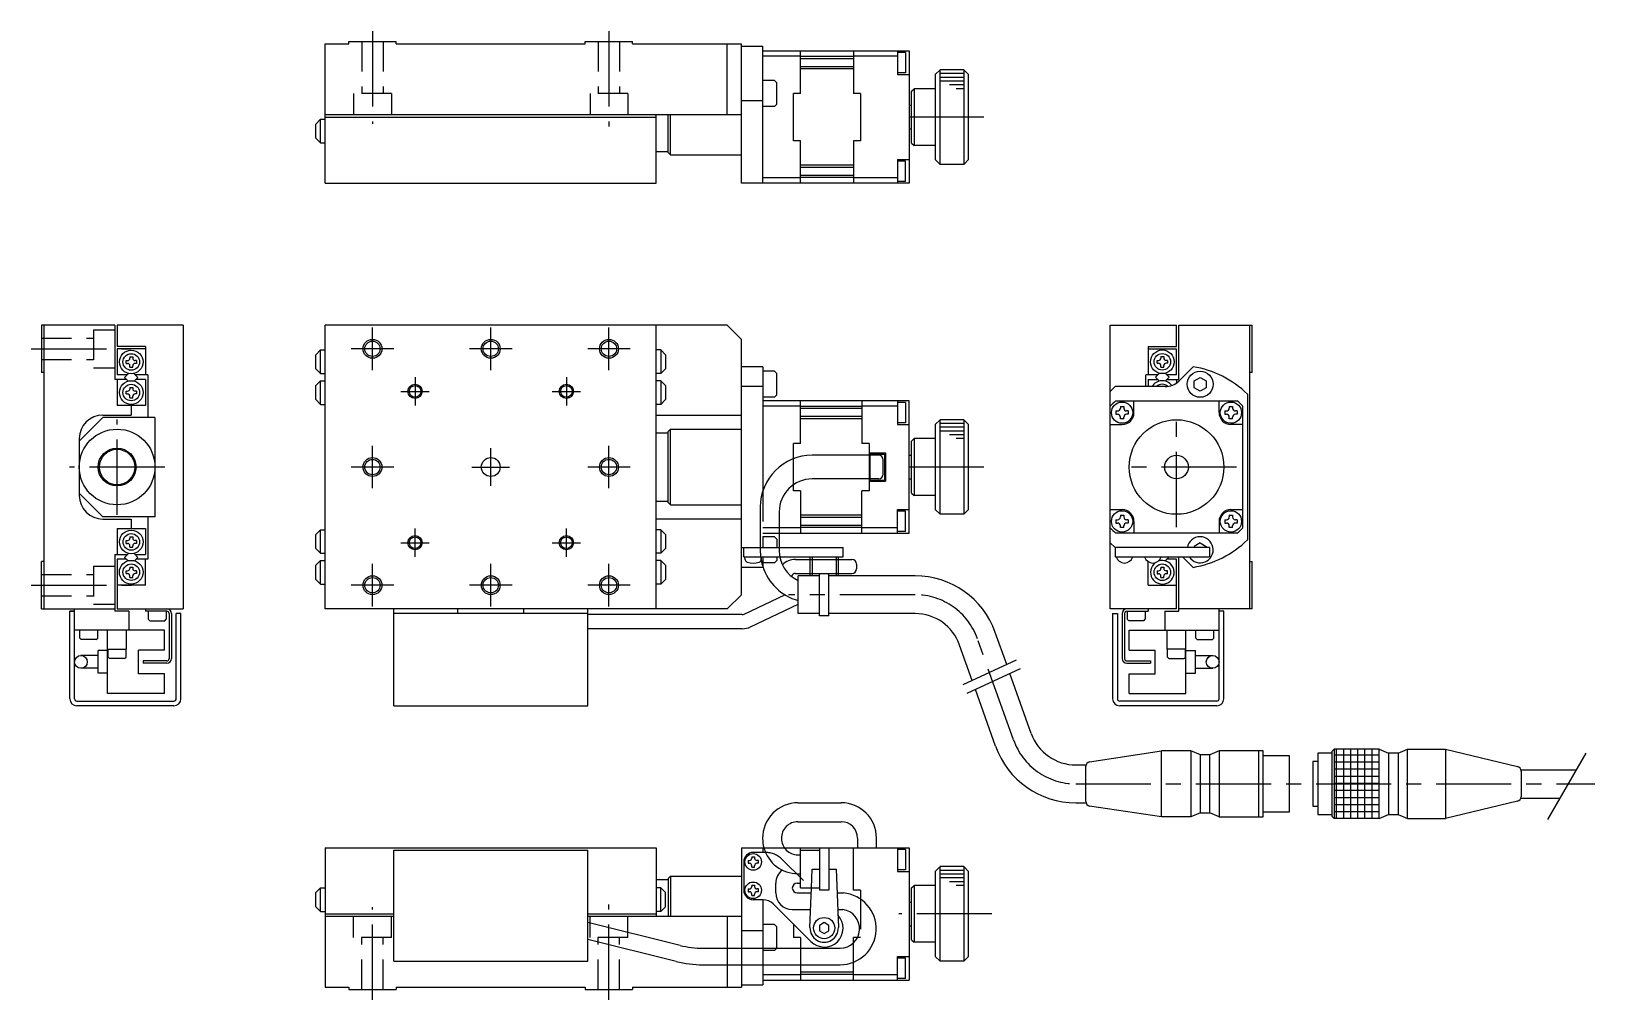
# Model space of a CAD drawing. Extents: x -2 to 328, y -8 to 323.
# Drawn here: x -2.1 to 328.4, y 118.4 to 323.1 of the extents above; entities that cross this region are included whole.
import ezdxf

# ---------------------------------------------------------------- set-up
doc = ezdxf.new("R2010")
doc.units = 0
doc.header["$LTSCALE"] = 0.5
doc.linetypes.add('CENTER', pattern=[50.8, 31.75, -6.35, 6.35, -6.35])
doc.linetypes.add('DASHED', pattern=[19.05, 12.7, -6.35])
for name, color, linetype in [('MSM_CENTER', 1, 'CENTER'), ('MSM_CONTINUOUS', 7, 'CONTINUOUS'), ('MSM_DASHED', 4, 'DASHED'), ('MSM_NARROW', 5, 'CONTINUOUS')]:
    doc.layers.add(name, color=color, linetype=linetype)

msp = doc.modelspace()

# ---------------------------------------------------------------- linework, layer by layer
at = {"layer": 'MSM_CENTER'}
for p, q in [((69.999998, 323.144595), (69.999998, 303.574572)), ((119.999998, 323.144594), (119.999998, 303.023189)), ((199.286984, 304.999999), (180.901674, 304.999999)), ((69.999997, 251.499999), (69.999997, 260.499998)), ((94.999997, 251.499999), (94.999997, 260.499998)), ((119.999996, 251.499999), (119.999996, 260.499998)), ((-2.144599, 255.999998), (18.927953, 255.999998)), ((74.499996, 255.999999), (65.499997, 255.999999)), ((99.499996, 255.999999), (90.499997, 255.999999)), ((124.499995, 255.999999), (115.499996, 255.999999)), ((78.999997, 249.999997), (78.999997, 243.999997)), ((110.999996, 249.999997), (110.999996, 243.999997)), ((75.999997, 246.999998), (81.999995, 246.999998)), ((107.999998, 246.999998), (113.999998, 246.999998)), ((239.999991, 218.308558), (239.999991, 243.691438)), ((15.999999, 220.924346), (15.999999, 241.075649)), ((69.999997, 226.499998), (69.999997, 235.499997)), ((94.999997, 226.999998), (94.999997, 234.999998)), ((119.999996, 226.499998), (119.999996, 235.499997)), ((26.075651, 230.999998), (5.924348, 230.999998)), ((74.499996, 230.999998), (65.499997, 230.999998)), ((90.999997, 230.999998), (98.999997, 230.999998)), ((124.499995, 230.999998), (115.499996, 230.999998)), ((199.286984, 230.999998), (180.901674, 230.999998)), ((252.691431, 230.999998), (227.308551, 230.999998)), ((75.999997, 214.999998), (81.999995, 214.999998)), ((78.999997, 211.999999), (78.999997, 217.999999)), ((107.999998, 214.999998), (113.999998, 214.999998)), ((110.999996, 211.999999), (110.999996, 217.999999)), ((69.999997, 201.499997), (69.999997, 210.499996)), ((94.999997, 201.499997), (94.999997, 210.499996)), ((119.999996, 201.499997), (119.999996, 210.499996)), ((-2.144599, 206.001514), (19.035979, 206.001514)), ((74.499996, 205.999997), (65.499997, 205.999997)), ((99.499996, 205.999997), (90.499997, 205.999997)), ((124.499995, 205.999997), (115.499996, 205.999997)), ((184.722891, 203.999999), (157.928114, 203.999999)), ((205.522382, 173.308424), (197.912709, 194.693474)), ((218.7122, 164.001899), (328.425798, 164.0019)), ((69.999998, 118.355401), (69.999998, 137.925424)), ((119.999998, 118.355402), (119.999998, 138.476808)), ((200.982636, 136.499999), (181.266843, 136.499999))]:
    msp.add_line(p, q, dxfattribs=at)
for centre, start, end in [((184.722891, 189.999999), 19.587633, 90), ((218.7122, 178.001899), 199.587633, 270)]:
    msp.add_arc(centre, 14, start, end, dxfattribs=at)
at = {"layer": 'MSM_CONTINUOUS'}
for p, q in [((64.999998, 320.499998), (64.999998, 320.999998)), ((64.999998, 320.999998), (74.999998, 320.999998)), ((74.999998, 320.499998), (74.999998, 320.999998)), ((114.999998, 320.499998), (114.999998, 320.999998)), ((114.999998, 320.999998), (124.999998, 320.999998)), ((124.999998, 320.499998), (124.999998, 320.999998)), ((59.999998, 291), (59.999998, 320.499998)), ((59.999998, 320.499998), (64.999998, 320.499998)), ((74.999998, 320.499998), (114.999998, 320.499998)), ((124.999998, 320.499998), (147.999998, 320.499998)), ((144.999998, 305.499998), (144.999998, 320.499998)), ((147.999998, 290.999999), (147.999998, 320.499998)), ((147.999998, 319.999999), (152.499998, 319.999999)), ((152.499998, 290.999999), (152.499998, 319.999999)), ((152.499998, 318.999999), (183.499998, 318.999999)), ((160.499998, 317.845232), (152.499998, 317.845232)), ((160.499998, 309.999999), (160.499998, 318.999999)), ((171.699998, 317.799999), (160.499998, 317.799999)), ((171.699998, 317.349999), (160.499998, 317.349999)), ((171.699998, 318.999999), (171.699998, 309.999999)), ((180.999998, 317.845232), (171.699998, 317.845232)), ((180.999998, 318.999999), (180.999998, 313.999999)), ((182.699998, 318.649999), (180.999998, 318.649999)), ((182.699998, 318.649999), (182.699998, 314.349999)), ((183.499998, 318.999999), (183.499998, 290.999999)), ((171.699998, 315.649999), (160.499998, 315.649999)), ((171.699998, 315.199999), (160.499998, 315.199999)), ((182.699998, 314.349999), (180.999998, 314.349999)), ((188.999992, 314.00001), (189.999992, 315.000011)), ((194.999991, 315.000022), (189.999992, 315.000011)), ((189.999992, 294.999987), (189.999992, 315.000011)), ((194.999991, 315.000022), (195.999991, 314.000024)), ((194.999991, 315.000022), (194.999991, 294.999976)), ((154.999998, 312.749999), (152.499998, 312.749999)), ((154.999998, 312.749999), (155.499998, 312.249999)), ((155.499998, 307.749998), (155.499998, 312.249999)), ((180.999998, 313.999999), (183.499998, 313.999999)), ((183.999992, 310.499999), (184.499992, 311)), ((188.999992, 311.00001), (184.499992, 311)), ((184.499992, 311), (184.499992, 298.999998)), ((188.999992, 314.00001), (188.999992, 295.999989)), ((195.999991, 295.999975), (195.999991, 313.999975)), ((147.999998, 308.499998), (152.499998, 308.499998)), ((155.499998, 307.749998), (154.999998, 307.249998)), ((160.499998, 309.999999), (158.999998, 309.999999)), ((158.999998, 299.999999), (158.999998, 309.999999)), ((173.199998, 309.999999), (171.699998, 309.999999)), ((173.199998, 309.999999), (173.199998, 299.999999)), ((183.499998, 307.499999), (183.999992, 307.499999)), ((183.999992, 299.499999), (183.999992, 310.499999)), ((58.019711, 303.522318), (59.019711, 304.522318)), ((59.019711, 299.522318), (59.019711, 304.522318)), ((59.019711, 304.522318), (59.979712, 304.522318)), ((147.999998, 305.499998), (59.999998, 305.499998)), ((59.999998, 305), (129.999997, 305)), ((129.999997, 291), (129.999997, 305.499998)), ((132.499997, 297.5), (132.499997, 305.499998)), ((132.999997, 297), (132.999997, 305.499998)), ((154.999998, 307.249998), (152.499998, 307.249998)), ((58.019711, 300.522318), (58.019711, 303.522318)), ((183.499998, 302.499999), (183.999992, 302.499999)), ((58.019711, 300.522318), (59.019711, 299.522318)), ((59.019711, 299.522318), (59.979712, 299.522318)), ((129.999997, 297.75), (132.499997, 297.75)), ((160.499998, 299.999999), (158.999998, 299.999999)), ((160.499998, 290.999999), (160.499998, 299.999999)), ((171.699998, 299.999999), (171.699998, 290.999999)), ((173.199998, 299.999999), (171.699998, 299.999999)), ((183.999992, 299.499999), (184.499992, 298.999998)), ((188.999992, 298.999989), (184.499992, 298.999998)), ((132.999997, 297), (132.499997, 297.5)), ((132.999996, 297.000001), (147.999998, 297.000001)), ((171.699998, 294.799999), (160.499998, 294.799999)), ((171.699998, 294.349999), (160.499998, 294.349999)), ((180.999998, 295.999999), (180.999998, 290.999999)), ((180.999998, 295.999999), (183.499998, 295.999999)), ((182.699998, 295.649999), (180.999998, 295.649999)), ((182.699998, 291.349999), (182.699998, 295.649999)), ((188.999992, 295.999989), (189.999992, 294.999987)), ((194.999991, 294.999976), (189.999992, 294.999987)), ((194.999991, 294.999976), (195.999991, 295.999975)), ((59.999998, 291), (129.999997, 291)), ((183.499998, 290.999999), (147.999998, 290.999999)), ((160.499998, 292.154766), (152.499998, 292.154766)), ((171.699998, 292.649999), (160.499998, 292.649999)), ((171.699998, 292.199999), (160.499998, 292.199999)), ((180.999998, 292.154766), (171.699998, 292.154766)), ((182.699998, 291.349999), (180.999998, 291.349999)), ((-0.000002, 260.999998), (-0.000002, 250.999998)), ((15.499998, 260.999998), (-0.000002, 260.999998)), ((0.499998, 260.999998), (0.499998, 201.001514)), ((15.499998, 260.999998), (15.499998, 249.499999)), ((29.999998, 260.999998), (15.999998, 260.999998)), ((15.999998, 260.999998), (15.999998, 256.499999)), ((29.999998, 260.999998), (29.999998, 200.999998)), ((59.999998, 200.999998), (59.999998, 260.999998)), ((144.999998, 260.999998), (59.999998, 260.999998)), ((129.999997, 200.999998), (129.999997, 260.999998)), ((147.999998, 257.999998), (144.999998, 260.999998)), ((147.999998, 203.999998), (147.999998, 257.999998)), ((225.999991, 200.999998), (225.999991, 260.999998)), ((225.999991, 260.999998), (239.999993, 260.999998)), ((239.999993, 256.499999), (239.999993, 260.999998)), ((240.499991, 260.999998), (255.99999, 260.999998)), ((240.499991, 249.499999), (240.499991, 260.999998)), ((255.49999, 200.999998), (255.49999, 260.999998)), ((255.99999, 251), (255.99999, 260.999998)), ((21.999998, 256.499999), (15.999998, 256.499999)), ((21.999998, 255.999998), (15.999998, 255.999998)), ((15.999998, 255.999998), (15.999998, 250.499999)), ((21.999998, 256.499999), (21.999998, 250.499999)), ((58.039997, 254.75), (59.039997, 255.75)), ((58.039997, 251.75), (58.039997, 254.75)), ((59.039997, 250.75), (59.039997, 255.75)), ((59.039997, 255.75), (59.999998, 255.75)), ((130.959998, 255.75), (129.999997, 255.75)), ((130.959998, 255.75), (130.959998, 250.75)), ((131.959998, 254.75), (130.959998, 255.75)), ((131.959998, 254.75), (131.959998, 251.75)), ((233.99999, 256.499999), (239.999993, 256.499999)), ((233.99999, 256.499999), (233.99999, 250.499999)), ((233.99999, 255.999998), (239.999993, 255.999998)), ((239.999993, 250.499999), (239.999993, 255.999998)), ((17.899999, 253.520112), (18.199998, 253.520112)), ((17.899999, 252.920111), (17.899999, 253.520112)), ((17.899999, 252.920111), (18.199998, 252.920111)), ((18.699998, 254.320111), (18.699998, 254.020112)), ((18.699998, 254.320111), (19.299999, 254.320111)), ((18.699998, 252.120112), (18.699998, 252.420111)), ((18.699998, 252.120112), (19.299999, 252.120112)), ((19.299999, 254.320111), (19.299999, 254.020112)), ((19.299999, 252.120112), (19.299999, 252.420111)), ((20.099998, 253.520112), (19.799999, 253.520112)), ((20.099998, 252.920111), (19.799999, 252.920111)), ((20.099998, 253.520112), (20.099998, 252.920111)), ((58.039997, 251.75), (59.039997, 250.75)), ((131.959998, 251.75), (130.959998, 250.75)), ((152.499998, 252.213201), (147.999998, 252.213201)), ((152.499998, 252.213201), (152.499998, 225.813555)), ((154.999998, 251.249998), (152.499998, 251.249998)), ((154.999998, 251.249998), (155.499998, 250.749998)), ((235.899991, 253.550001), (236.19999, 253.550001)), ((235.899991, 252.95), (235.899991, 253.550001)), ((235.899991, 252.95), (236.19999, 252.95)), ((236.69999, 254.35), (236.69999, 254.050001)), ((236.69999, 254.35), (237.299991, 254.35)), ((236.69999, 252.150001), (236.69999, 252.45)), ((236.69999, 252.150001), (237.299991, 252.150001)), ((237.299991, 254.35), (237.299991, 254.050001)), ((237.299991, 252.150001), (237.299991, 252.45)), ((238.09999, 253.550001), (237.799991, 253.550001)), ((238.09999, 252.95), (237.799991, 252.95)), ((238.09999, 253.550001), (238.09999, 252.95)), ((240.458361, 249.171571), (243.499991, 252.213201)), ((0.499998, 250.999998), (-0.000002, 250.999998)), ((18.013105, 249.499999), (15.499998, 249.499999)), ((18.137762, 250.499999), (15.999998, 250.499999)), ((15.999998, 249.499999), (15.999998, 244)), ((18.424918, 250.787155), (17.575433, 249.937671)), ((17.575433, 249.937671), (18.349274, 249.163829)), ((19.558284, 250.783246), (20.40386, 249.937668)), ((20.40386, 249.937668), (19.634369, 249.168178)), ((22.499998, 250.499999), (19.841531, 250.499999)), ((21.999998, 249.499999), (19.96619, 249.499999)), ((21.999998, 249.499999), (21.999998, 243.999999)), ((22.499998, 250.499999), (22.499998, 241.499998)), ((58.039997, 248.249998), (59.039997, 249.249998)), ((58.039997, 245.249998), (58.039997, 248.249998)), ((59.039997, 250.75), (59.999998, 250.75)), ((59.039997, 244.249998), (59.039997, 249.249998)), ((59.039997, 249.249998), (59.999998, 249.249998)), ((130.959998, 250.75), (129.999997, 250.75)), ((130.959998, 249.249998), (129.999997, 249.249998)), ((130.959998, 249.249998), (130.959998, 244.249998)), ((131.959998, 248.249998), (130.959998, 249.249998)), ((131.959998, 248.249998), (131.959998, 245.249998)), ((152.499998, 247.999998), (147.999998, 247.999998)), ((155.499998, 246.249997), (155.499998, 250.749998)), ((226.999991, 247.999998), (225.999991, 246.999998)), ((237.629934, 247.999998), (226.999991, 247.999998)), ((236.085774, 250.499999), (233.49999, 250.499999)), ((233.49999, 247.999998), (233.49999, 250.499999)), ((233.99999, 249.499999), (236.085776, 249.499999)), ((233.99999, 249.499999), (233.99999, 247.999998)), ((236.407099, 250.821323), (235.585775, 250)), ((235.585775, 250), (236.407096, 249.178678)), ((237.592879, 250.821322), (238.414202, 249.999998)), ((238.414202, 249.999998), (237.592881, 249.178679)), ((239.999993, 250.499999), (237.914202, 250.499999)), ((237.914202, 249.499999), (240.499991, 249.499999)), ((239.999993, 249.499999), (239.999993, 248.77776)), ((243.749991, 249.221686), (244.999991, 249.943375)), ((243.749991, 247.77831), (243.749991, 249.221686)), ((244.999991, 249.943375), (246.249991, 249.221686)), ((246.249991, 249.221686), (246.249991, 247.77831)), ((255.99999, 251), (255.49999, 251)), ((17.899999, 247.050002), (18.199998, 247.050002)), ((17.899999, 246.450001), (17.899999, 247.050002)), ((17.899999, 246.450001), (18.199998, 246.450001)), ((18.699998, 247.850001), (18.699998, 247.550002)), ((18.699998, 247.850001), (19.299999, 247.850001)), ((18.699998, 245.650002), (18.699998, 245.950001)), ((18.699998, 245.650002), (19.299999, 245.650002)), ((19.299999, 247.850001), (19.299999, 247.550002)), ((19.299999, 245.650002), (19.299999, 245.950001)), ((20.099998, 247.050002), (19.799999, 247.050002)), ((20.099998, 246.450001), (19.799999, 246.450001)), ((20.099998, 247.050002), (20.099998, 246.450001)), ((58.039997, 245.249998), (59.039997, 244.249998)), ((131.959998, 245.249998), (130.959998, 244.249998)), ((154.999998, 245.749997), (152.499998, 245.749997)), ((183.499998, 244.999998), (152.499998, 244.999998)), ((155.499998, 246.249997), (154.999998, 245.749997)), ((160.499998, 235.999998), (160.499998, 244.999998)), ((173.499998, 244.999998), (173.499998, 235.999998)), ((180.999998, 244.999998), (180.999998, 239.999998)), ((182.699998, 244.649998), (180.999998, 244.649998)), ((182.699998, 244.649998), (182.699998, 240.349998)), ((183.499998, 216.999998), (183.499998, 244.999998)), ((227.154758, 244.999998), (252.845224, 244.999998)), ((230.999991, 242.499998), (230.999991, 244.999998)), ((244.999991, 247.056622), (243.749991, 247.77831)), ((246.249991, 247.77831), (244.999991, 247.056622)), ((248.999991, 242.499998), (248.999991, 244.999998)), ((254.999991, 246.40292), (254.999991, 215.597076)), ((7.999999, 236.499998), (12.999999, 241.499998)), ((12.999998, 241.999998), (18.999998, 241.999998)), ((23.999998, 241.499998), (12.999999, 241.499998)), ((21.999998, 243.999999), (15.999998, 243.999999)), ((18.999998, 243.999999), (18.999998, 241.999998)), ((23.999998, 241.499998), (23.999998, 220.499997)), ((59.039997, 244.249998), (59.999998, 244.249998)), ((130.959998, 244.249998), (129.999997, 244.249998)), ((129.999997, 241.999998), (147.999998, 241.999998)), ((160.499998, 243.845231), (152.499998, 243.845231)), ((173.499998, 243.799998), (160.499998, 243.799998)), ((173.499998, 243.349998), (160.499998, 243.349998)), ((173.499998, 241.649998), (160.499998, 241.649998)), ((180.999998, 243.845231), (173.499998, 243.845231)), ((227.201991, 242.853998), (227.55599, 242.853998)), ((227.201991, 242.853998), (227.201991, 242.145997)), ((227.201991, 242.145997), (227.55599, 242.145997)), ((228.14599, 243.797997), (228.14599, 243.443998)), ((228.14599, 243.797997), (228.853991, 243.797997)), ((228.14599, 241.201998), (228.14599, 241.555997)), ((228.853991, 243.797997), (228.853991, 243.443998)), ((228.853991, 241.201998), (228.853991, 241.555997)), ((229.79799, 242.853998), (229.443991, 242.853998)), ((229.79799, 242.145997), (229.443991, 242.145997)), ((229.79799, 242.853998), (229.79799, 242.145997)), ((250.201991, 242.853998), (250.55599, 242.853998)), ((250.201991, 242.853998), (250.201991, 242.145997)), ((250.201991, 242.145997), (250.55599, 242.145997)), ((251.14599, 243.797997), (251.14599, 243.443998)), ((251.14599, 243.797997), (251.853991, 243.797997)), ((251.14599, 241.201998), (251.14599, 241.555997)), ((251.853991, 243.797997), (251.853991, 243.443998)), ((251.853991, 241.201998), (251.853991, 241.555997)), ((252.79799, 242.853998), (252.443991, 242.853998)), ((252.79799, 242.145997), (252.443991, 242.145997)), ((252.79799, 242.853998), (252.79799, 242.145997)), ((253.999991, 218.154765), (253.999991, 243.84523)), ((129.999997, 238.249995), (132.499996, 238.249995)), ((132.499996, 238.499998), (132.999996, 238.999998)), ((132.499996, 223.5), (132.499996, 238.499998)), ((132.999996, 223), (132.999996, 238.999998)), ((132.999996, 238.999996), (147.999998, 238.999996)), ((173.499998, 241.199998), (160.499998, 241.199998)), ((182.699998, 240.349998), (180.999998, 240.349998)), ((180.999998, 239.999998), (183.499998, 239.999998)), ((188.999992, 240.000009), (189.999992, 241.00001)), ((188.999992, 240.000009), (188.999992, 221.999988)), ((194.999991, 241.000021), (189.999992, 241.00001)), ((189.999992, 220.999986), (189.999992, 241.00001)), ((194.999991, 241.000021), (195.999991, 240.000023)), ((194.999991, 241.000021), (194.999991, 220.999975)), ((195.999991, 221.999974), (195.999991, 239.999974)), ((225.999991, 239.999998), (228.499991, 239.999998)), ((228.853991, 241.201998), (228.14599, 241.201998)), ((251.853991, 241.201998), (251.14599, 241.201998)), ((253.999991, 239.999998), (251.499991, 239.999998)), ((7.999998, 236.999998), (7.999998, 224.999998)), ((160.499998, 235.999998), (158.999998, 235.999998)), ((158.999998, 232.751213), (158.999998, 235.999998)), ((174.999998, 235.999998), (173.499998, 235.999998)), ((174.999998, 235.999998), (174.999998, 233.499998)), ((183.999992, 236.499998), (184.499992, 236.999999)), ((183.999992, 225.499998), (183.999992, 236.499998)), ((188.999992, 237.000009), (184.499992, 236.999999)), ((184.499992, 236.999999), (184.499992, 224.999997)), ((176.999998, 233.499998), (162.989056, 233.499998)), ((174.999998, 233.999998), (178.499998, 233.999998)), ((175.249998, 233.749998), (178.249998, 233.749998)), ((175.249998, 233.499998), (175.249998, 233.749998)), ((177.999998, 229.499998), (177.999998, 232.499998)), ((178.249998, 233.749998), (178.249998, 228.249998)), ((178.499998, 233.999998), (178.499998, 227.999998)), ((183.499998, 233.499998), (183.999992, 233.499998)), ((176.999998, 228.499998), (162.989056, 228.499998)), ((174.999998, 228.499998), (174.999998, 225.999998)), ((175.249998, 228.249998), (175.249998, 228.499998)), ((175.249998, 228.249998), (178.249998, 228.249998)), ((183.499998, 228.499998), (183.999992, 228.499998)), ((12.999999, 220.499997), (7.999999, 225.499997)), ((158.999998, 225.999998), (158.999998, 227.252164)), ((160.499998, 225.999998), (158.999998, 225.999998)), ((160.499998, 225.999998), (160.499998, 216.999998)), ((173.499998, 216.999998), (173.499998, 225.999998)), ((174.999998, 225.999998), (173.499998, 225.999998)), ((174.999998, 227.999998), (178.499998, 227.999998)), ((183.999992, 225.499998), (184.499992, 224.999997)), ((188.999992, 224.999988), (184.499992, 224.999997)), ((129.999997, 223.749999), (132.499996, 223.749999)), ((132.499996, 223.5), (132.999996, 223)), ((132.999996, 222.999998), (147.999998, 222.999998)), ((151.989056, 222.499998), (151.989056, 213.326416)), ((155.989056, 221.499998), (155.989056, 213.329733)), ((180.999998, 221.999998), (183.499998, 221.999998)), ((180.999998, 216.999998), (180.999998, 221.999998)), ((182.699998, 221.649998), (180.999998, 221.649998)), ((182.699998, 217.349998), (182.699998, 221.649998)), ((188.999992, 221.999988), (189.999992, 220.999986)), ((194.999991, 220.999975), (195.999991, 221.999974)), ((225.999991, 221.999998), (228.499991, 221.999998)), ((251.499991, 221.999998), (253.999991, 221.999998)), ((12.999998, 219.999998), (18.999998, 219.999998)), ((23.999998, 220.499997), (12.999999, 220.499997)), ((18.999998, 219.999998), (18.999998, 217.999997)), ((22.499998, 220.499997), (22.499998, 211.499997)), ((147.999998, 219.999998), (129.999997, 219.999998)), ((173.499998, 220.799998), (160.499998, 220.799998)), ((173.499998, 220.349998), (160.499998, 220.349998)), ((173.499998, 218.649998), (160.499998, 218.649998)), ((173.499998, 218.199998), (160.499998, 218.199998)), ((194.999991, 220.999975), (189.999992, 220.999986)), ((227.201991, 219.853998), (227.55599, 219.853998)), ((227.201991, 219.853998), (227.201991, 219.145997)), ((227.201991, 219.145997), (227.55599, 219.145997)), ((228.14599, 220.797997), (228.14599, 220.443998)), ((228.14599, 220.797997), (228.853991, 220.797997)), ((228.14599, 218.201998), (228.14599, 218.555997)), ((228.853991, 218.201998), (228.14599, 218.201998)), ((228.853991, 220.797997), (228.853991, 220.443998)), ((228.853991, 218.201998), (228.853991, 218.555997)), ((229.79799, 219.853998), (229.443991, 219.853998)), ((229.79799, 219.145997), (229.443991, 219.145997)), ((229.79799, 219.853998), (229.79799, 219.145997)), ((230.999991, 219.499998), (230.999991, 216.999998)), ((248.999991, 219.499998), (248.999991, 216.999998)), ((250.201991, 219.853998), (250.55599, 219.853998)), ((250.201991, 219.853998), (250.201991, 219.145997)), ((250.201991, 219.145997), (250.55599, 219.145997)), ((251.14599, 220.797997), (251.14599, 220.443998)), ((251.14599, 220.797997), (251.853991, 220.797997)), ((251.14599, 218.201998), (251.14599, 218.555997)), ((251.853991, 218.201998), (251.14599, 218.201998)), ((251.853991, 220.797997), (251.853991, 220.443998)), ((251.853991, 218.201998), (251.853991, 218.555997)), ((252.79799, 219.853998), (252.443991, 219.853998)), ((252.79799, 219.145997), (252.443991, 219.145997)), ((252.79799, 219.853998), (252.79799, 219.145997)), ((15.999998, 217.999997), (15.999998, 212.499997)), ((15.999998, 217.999997), (22.000001, 217.999997)), ((17.905874, 215.461977), (18.205873, 215.461977)), ((17.905874, 214.861976), (17.905874, 215.461977)), ((18.705873, 216.261976), (18.705873, 215.961977)), ((18.705873, 216.261976), (19.305874, 216.261976)), ((19.305874, 216.261976), (19.305874, 215.961977)), ((20.105873, 215.461977), (19.805874, 215.461977)), ((20.105873, 215.461977), (20.105873, 214.861976)), ((21.999998, 217.999996), (21.999998, 212.499997)), ((58.039997, 216.749996), (59.039997, 217.749996)), ((58.039997, 213.749996), (58.039997, 216.749996)), ((59.039997, 212.749996), (59.039997, 217.749996)), ((59.039997, 217.749996), (59.999998, 217.749996)), ((130.959998, 217.749996), (129.999997, 217.749996)), ((130.959998, 217.749996), (130.959998, 212.749996)), ((131.959998, 216.749996), (130.959998, 217.749996)), ((131.959998, 216.749996), (131.959998, 213.749996)), ((160.499998, 218.154765), (155.989056, 218.154765)), ((155.989056, 216.999998), (183.499998, 216.999998)), ((180.999998, 218.154765), (173.499998, 218.154765)), ((182.699998, 217.349998), (180.999998, 217.349998)), ((226.999991, 213.999998), (225.999991, 214.999998)), ((252.845224, 216.999998), (227.154758, 216.999998)), ((244.999991, 214.943374), (243.749991, 214.221686)), ((244.999991, 214.943374), (246.249991, 214.221686)), ((15.499999, 212.499997), (15.499999, 200.501514)), ((15.499999, 212.499997), (18.181613, 212.499997)), ((18.405713, 212.724097), (17.584389, 211.902774)), ((17.584389, 211.902774), (18.320706, 211.166456)), ((17.905874, 214.861976), (18.205873, 214.861976)), ((18.705873, 214.061977), (18.705873, 214.361976)), ((18.705873, 214.061977), (19.305874, 214.061977)), ((19.305874, 214.061977), (19.305874, 214.361976)), ((19.591494, 212.724096), (20.412816, 211.902771)), ((20.412816, 211.902771), (19.674741, 211.164698)), ((20.105873, 214.861976), (19.805874, 214.861976)), ((19.815592, 212.499997), (22.000001, 212.499997)), ((58.039997, 213.749996), (59.039997, 212.749996)), ((59.039997, 212.749996), (59.999998, 212.749996)), ((130.959998, 212.749996), (129.999997, 212.749996)), ((131.959998, 213.749996), (130.959998, 212.749996)), ((147.999998, 213.999997), (151.989056, 213.999997)), ((148.499998, 211.999997), (148.499998, 213.999997)), ((148.499998, 211.999997), (152.069088, 211.999997)), ((148.803141, 211.392573), (148.749998, 211.999997)), ((155.989056, 213.999997), (169.499998, 213.999997)), ((156.116516, 211.999997), (169.499998, 211.999997)), ((162.501826, 211.999997), (162.501826, 207.999997)), ((162.934679, 211.999997), (162.934679, 207.999997)), ((168.065317, 211.999997), (168.065317, 207.999997)), ((168.499999, 207.999997), (168.499999, 211.999995)), ((169.499998, 211.999997), (169.499998, 213.999997)), ((226.999991, 213.999998), (226.999991, 211.999997)), ((246.999991, 213.999998), (226.999991, 213.999998)), ((226.999991, 211.999997), (246.999991, 211.999997)), ((237.592879, 211.178674), (238.414202, 211.999998)), ((240.499991, 200.499998), (240.499991, 211.999997)), ((241.286789, 211.999997), (243.499991, 209.786794)), ((243.749991, 214.221686), (243.749991, 213.999998)), ((246.249991, 214.221686), (246.249991, 213.999998)), ((246.999991, 213.999998), (246.999991, 211.999997)), ((-0.000002, 200.999998), (0, 211.001513)), ((0.499998, 210.999998), (-0.000002, 210.999998)), ((15.999998, 211.499997), (15.999998, 200.999998)), ((17.987166, 211.499997), (15.999998, 211.499997)), ((17.894598, 209.058995), (18.194597, 209.058995)), ((17.894598, 208.458994), (17.894598, 209.058995)), ((17.894598, 208.458994), (18.194597, 208.458994)), ((18.694597, 209.858994), (18.694597, 209.558995)), ((18.694597, 209.858994), (19.294598, 209.858994)), ((19.294598, 209.858994), (19.294598, 209.558995)), ((20.094597, 209.058995), (19.794598, 209.058995)), ((20.094597, 208.458994), (19.794598, 208.458994)), ((22.499998, 211.499997), (20.010041, 211.499997)), ((20.094597, 209.058995), (20.094597, 208.458994)), ((21.999998, 205.999998), (21.999998, 211.499997)), ((58.039997, 210.249997), (59.039997, 211.249997)), ((58.039997, 207.249997), (58.039997, 210.249997)), ((59.039997, 206.249997), (59.039997, 211.249997)), ((59.039997, 211.249997), (59.999998, 211.249997)), ((130.959998, 211.249997), (129.999997, 211.249997)), ((130.959998, 211.249997), (130.959998, 206.249997)), ((131.959998, 210.249997), (130.959998, 211.249997)), ((131.959998, 210.249997), (131.959998, 207.249997)), ((152.499998, 209.786794), (147.999998, 209.786794)), ((152.499998, 210.016176), (152.499998, 209.786794)), ((159.475041, 211.4788), (162.501826, 211.4788)), ((159.475041, 208.499997), (162.501826, 208.499997)), ((164.499998, 199.499999), (164.499998, 208.499999)), ((166.499998, 199.499999), (166.499998, 208.499999)), ((168.499999, 211.4788), (171.351835, 211.4788)), ((168.499999, 208.499997), (171.351835, 208.499997)), ((172.351835, 210.4788), (172.351835, 209.499997)), ((233.99999, 205.999998), (233.99999, 210.997795)), ((235.899991, 209.049995), (236.19999, 209.049995)), ((235.899991, 209.049995), (235.899991, 208.449994)), ((235.899991, 208.449994), (236.19999, 208.449994)), ((236.407099, 211.178673), (236.321126, 211.264645)), ((236.69999, 209.849994), (236.69999, 209.549995)), ((236.69999, 209.849994), (237.299991, 209.849994)), ((237.299991, 209.849994), (237.299991, 209.549995)), ((238.09999, 209.049995), (237.799991, 209.049995)), ((238.09999, 208.449994), (237.799991, 208.449994)), ((239.999993, 211.499997), (237.914202, 211.499997)), ((238.09999, 208.449994), (238.09999, 209.049995)), ((239.999993, 200.999998), (239.999993, 211.499997)), ((255.49999, 210.999997), (255.99999, 210.999997)), ((255.99999, 200.999998), (255.99999, 210.999997)), ((21.999998, 205.999998), (15.999998, 205.999998)), ((18.694597, 207.658995), (18.694597, 207.958994)), ((18.694597, 207.658995), (19.294598, 207.658995)), ((19.294598, 207.658995), (19.294598, 207.958994)), ((58.039997, 207.249997), (59.039997, 206.249997)), ((59.039997, 206.249997), (59.999998, 206.249997)), ((130.959998, 206.249997), (129.999997, 206.249997)), ((131.959998, 207.249997), (130.959998, 206.249997)), ((159.999998, 199.999999), (159.999998, 207.999999)), ((164.499998, 207.999999), (159.999998, 207.999999)), ((184.722891, 207.999999), (166.499998, 207.999999)), ((233.99999, 205.999998), (239.999993, 205.999998)), ((236.69999, 207.649995), (236.69999, 207.949994)), ((236.69999, 207.649995), (237.299991, 207.649995)), ((237.299991, 207.649995), (237.299991, 207.949994)), ((147.999998, 203.999998), (144.999998, 200.999998)), ((148.608186, 199.905956), (157.161873, 203.999999)), ((149.903363, 197.199941), (159.999998, 202.032484)), ((0, 201.001514), (15.499999, 201.001514)), ((5.999998, 182.001515), (6, 200.501514)), ((6.999998, 200.499998), (5.999998, 200.499998)), ((6, 200.501514), (7, 200.501514)), ((6.999998, 182.001514), (7, 201.001514)), ((18.499999, 200.501514), (15.499999, 200.501514)), ((15.999997, 201.001514), (29.999999, 201.001514)), ((18.499999, 200.501514), (18.499999, 196.501514)), ((21.999997, 201.001514), (21.999997, 200.501514)), ((26.499999, 200.501514), (21.999997, 200.501514)), ((22.599997, 200.501514), (22.599997, 198.801514)), ((22.899997, 198.501514), (22.599997, 198.801514)), ((22.899997, 198.501514), (26.099997, 198.501514)), ((26.099997, 198.501514), (26.399997, 198.801514)), ((26.399997, 200.501514), (26.399997, 198.801514)), ((26.999999, 200.001514), (26.999999, 190.501514)), ((27.499999, 200.001514), (27.499999, 190.501514)), ((28.499998, 182.001514), (28.499998, 200.001514)), ((29.499998, 200.001514), (28.499998, 200.001514)), ((29.499998, 199.999998), (28.499998, 199.999998)), ((29.499998, 182.001514), (29.499998, 200.001514)), ((144.999998, 200.999998), (59.999998, 200.999998)), ((74.499997, 180.499998), (74.499997, 200.999998)), ((115.499997, 199.999998), (74.499997, 199.999998)), ((87.999997, 200.999998), (87.999997, 199.999998)), ((101.999997, 199.999998), (101.999997, 200.999998)), ((115.499997, 180.499998), (115.499997, 200.999998)), ((148.17646, 199.807961), (115.499997, 199.807961)), ((164.499998, 199.999999), (159.999998, 199.999999)), ((166.499998, 199.499999), (164.499998, 199.499999)), ((184.722891, 199.999999), (166.499998, 199.999999)), ((239.999993, 200.999998), (225.999991, 200.999998)), ((226.499992, 199.999998), (226.499992, 181.999998)), ((226.499992, 199.999998), (227.499992, 199.999998)), ((227.499992, 199.999998), (227.499992, 181.999998)), ((228.499991, 199.999998), (228.499991, 190.499998)), ((228.999991, 199.999998), (228.999991, 190.499998)), ((229.499991, 200.499998), (233.999993, 200.499998)), ((229.599993, 200.499998), (229.599993, 198.799998)), ((229.899993, 198.499998), (229.599993, 198.799998)), ((233.099993, 198.499998), (229.899993, 198.499998)), ((233.099993, 198.499998), (233.399993, 198.799998)), ((233.399993, 200.499998), (233.399993, 198.799998)), ((233.999993, 200.999998), (233.999993, 200.499998)), ((237.499991, 200.499998), (237.499991, 196.499998)), ((237.499991, 200.499998), (240.499991, 200.499998)), ((255.99999, 200.999998), (240.499991, 200.999998)), ((248.99999, 181.999998), (248.99999, 200.999998)), ((249.99999, 200.499998), (248.99999, 200.499998)), ((249.99999, 181.999998), (249.99999, 200.499998)), ((25.999998, 196.501514), (7, 196.501514)), ((8.1, 194.801514), (8.1, 196.501514)), ((11.9, 194.801514), (11.9, 196.501514)), ((13.999998, 183.101514), (13.999998, 196.501514)), ((17.999998, 192.501514), (17.999998, 196.501514)), ((25.999998, 192.301514), (25.999998, 196.501514)), ((148.17646, 196.807961), (115.499997, 196.807961)), ((204.097051, 189.245412), (201.681228, 196.034467)), ((229.999992, 192.299998), (229.999992, 196.499998)), ((229.999992, 196.499998), (248.99999, 196.499998)), ((237.999992, 192.499998), (237.999992, 196.499998)), ((241.999992, 183.099998), (241.999992, 196.499998)), ((244.09999, 194.799998), (244.09999, 196.499998)), ((247.89999, 194.799998), (247.89999, 196.499998)), ((8.4, 194.501514), (8.1, 194.801514)), ((11.6, 194.501514), (8.4, 194.501514)), ((11.6, 194.501514), (11.9, 194.801514)), ((13.999998, 192.201514), (11.999998, 192.201514)), ((11.999998, 187.401514), (11.999998, 192.201514)), ((13.999998, 192.501514), (17.999998, 192.501514)), ((14.099998, 190.801514), (14.099998, 192.501514)), ((17.899998, 190.801514), (17.899998, 192.501514)), ((25.999998, 192.301514), (20.499998, 192.301514)), ((20.499998, 187.301514), (20.499998, 192.301514)), ((196.803502, 185.879159), (194.14419, 193.352481)), ((229.999992, 192.299998), (235.499992, 192.299998)), ((235.499992, 187.299998), (235.499992, 192.299998)), ((241.999992, 192.499998), (237.999992, 192.499998)), ((238.099992, 190.799998), (238.099992, 192.499998)), ((241.899992, 190.799998), (241.899992, 192.499998)), ((241.999992, 192.199998), (243.999992, 192.199998)), ((243.999992, 187.399998), (243.999992, 192.199998)), ((244.39999, 194.499998), (244.09999, 194.799998)), ((244.39999, 194.499998), (247.59999, 194.499998)), ((247.59999, 194.499998), (247.89999, 194.799998)), ((11.999998, 191.151514), (8.349998, 191.151514)), ((11.999998, 188.451514), (8.349998, 188.451514)), ((14.399998, 190.501514), (14.099998, 190.801514)), ((17.599998, 190.501514), (14.399998, 190.501514)), ((17.599998, 190.501514), (17.899998, 190.801514)), ((26.499999, 190.001514), (21.499999, 190.001514)), ((21.499999, 190.001514), (21.499999, 189.501514)), ((26.499999, 189.501514), (21.499999, 189.501514)), ((229.499991, 189.999998), (234.499991, 189.999998)), ((229.499991, 189.499998), (234.499991, 189.499998)), ((234.499991, 189.999998), (234.499991, 189.499998)), ((238.399992, 190.499998), (238.099992, 190.799998)), ((238.399992, 190.499998), (241.599992, 190.499998)), ((241.599992, 190.499998), (241.899992, 190.799998)), ((243.999992, 191.149998), (247.649992, 191.149998)), ((243.999992, 188.449998), (247.649992, 188.449998)), ((13.999998, 187.401514), (11.999998, 187.401514)), ((25.999998, 187.301514), (20.499998, 187.301514)), ((25.999998, 183.101514), (25.999998, 187.301514)), ((209.290901, 174.649417), (204.770305, 187.353403)), ((229.999992, 187.299998), (235.499992, 187.299998)), ((229.999992, 183.099998), (229.999992, 187.299998)), ((241.999992, 187.399998), (243.999992, 187.399998)), ((25.999998, 183.101514), (13.999998, 183.101514)), ((201.753863, 171.967431), (197.476756, 183.98715)), ((229.999992, 183.099998), (241.999992, 183.099998)), ((7.5, 181.501514), (27.999998, 181.501514)), ((27.999998, 180.501514), (7.5, 180.501514)), ((74.499997, 180.499998), (115.499997, 180.499998)), ((248.49999, 181.499998), (227.999992, 181.499998)), ((248.49999, 180.499998), (227.999992, 180.499998)), ((221.61584, 168.68623), (236.849787, 171.001898)), ((236.849787, 157.001899), (236.849787, 171.001898)), ((243.042786, 171.001898), (236.849787, 171.001898)), ((245.042786, 170.151899), (243.042786, 171.001898)), ((243.042786, 171.001898), (243.042786, 157.001899)), ((247.042786, 170.151899), (245.042786, 170.151899)), ((245.042786, 157.851899), (245.042786, 170.151899)), ((249.042786, 171.001898), (247.042786, 170.151899)), ((247.042786, 157.851899), (247.042786, 170.151899)), ((249.042786, 171.001898), (249.042786, 157.001899)), ((258.349788, 171.001898), (249.042786, 171.001898)), ((257.349786, 171.001898), (257.349786, 157.001899)), ((258.349788, 157.001899), (258.349788, 171.001898)), ((258.349788, 170.001897), (263.849789, 170.001897)), ((263.849789, 170.001897), (263.849789, 158.001899)), ((269.849786, 168.7519), (268.849786, 168.7519)), ((268.849786, 168.7519), (268.849786, 159.251899)), ((269.849786, 170.5019), (269.849786, 157.501899)), ((272.849785, 170.5019), (269.849786, 170.5019)), ((272.849785, 170.8519), (273.349785, 171.3519)), ((272.849785, 170.8519), (272.849785, 157.1519)), ((282.849785, 171.3519), (273.349785, 171.3519)), ((273.349785, 171.3519), (273.349785, 156.6519)), ((282.849785, 156.6519), (282.849785, 171.3519)), ((282.849785, 171.3519), (284.849785, 170.5019)), ((286.849786, 170.5019), (284.849785, 170.5019)), ((284.849785, 170.5019), (284.849785, 157.501899)), ((286.849786, 170.5019), (288.849786, 171.3519)), ((286.849786, 170.5019), (286.849786, 157.501899)), ((288.849786, 156.6519), (288.849786, 171.3519)), ((288.849786, 171.3519), (296.849785, 171.3519)), ((296.849785, 171.3519), (296.849785, 156.6519)), ((296.849785, 171.3519), (312.083733, 167.686231)), ((218.7122, 168.001899), (220.892135, 168.001899)), ((220.849787, 160.289816), (220.849787, 167.713982)), ((312.807441, 167.0019), (324.581834, 167.0019)), ((312.849786, 166.713982), (312.849786, 161.289818)), ((159.939056, 160), (169.110817, 160)), ((218.7122, 160.001899), (220.892135, 160.001899)), ((236.849787, 157.001899), (221.61584, 159.317569)), ((268.849786, 159.251899), (269.849786, 159.251899)), ((312.083733, 160.317568), (296.849785, 156.6519)), ((312.807441, 161.001901), (321.117733, 161.001901)), ((159.939056, 156), (169.110817, 156)), ((243.042786, 157.001899), (236.849787, 157.001899)), ((245.042786, 157.851899), (243.042786, 157.001899)), ((245.042786, 157.851899), (247.042786, 157.851899)), ((249.042786, 157.001899), (247.042786, 157.851899)), ((249.042786, 157.001899), (258.349788, 157.001899)), ((263.849789, 158.001899), (258.349788, 158.001899)), ((269.849786, 157.501899), (272.849785, 157.501899)), ((272.849785, 157.1519), (273.349785, 156.6519)), ((282.849785, 156.6519), (273.349785, 156.6519)), ((282.849785, 156.6519), (284.849785, 157.501899)), ((284.849785, 157.501899), (286.849786, 157.501899)), ((286.849786, 157.501899), (288.849786, 156.6519)), ((288.849786, 156.6519), (296.849785, 156.6519)), ((172.560817, 152.55), (172.560817, 150.499999)), ((176.560817, 150.499999), (176.560817, 152.55)), ((59.999998, 150.499998), (129.999997, 150.499998)), ((59.999998, 150.499998), (59.999998, 121)), ((74.499997, 126.5), (74.499997, 149.999998)), ((74.499997, 149.999998), (115.499997, 149.999998)), ((115.499997, 126.5), (115.499997, 149.999998)), ((129.999997, 150.499998), (129.999997, 135.999998)), ((147.999998, 150.499999), (147.999998, 129.250001)), ((147.999998, 150.499999), (152.748785, 150.499999)), ((153.085784, 149.499998), (150.499998, 149.499998)), ((152.499998, 150.499999), (152.499998, 149.499998)), ((157.109349, 150.499999), (183.499998, 150.499999)), ((159.939056, 148.999998), (160.499999, 148.999998)), ((160.499998, 144.156851), (160.499998, 150.499999)), ((160.499999, 149.999998), (164.499998, 149.999998)), ((160.499999, 141.999998), (160.499999, 149.999998)), ((164.499998, 150.499998), (164.499998, 141.499998)), ((166.499998, 150.499998), (166.499998, 141.499998)), ((171.699998, 141.499999), (171.699998, 150.499999)), ((180.999998, 150.499999), (180.999998, 145.499999)), ((182.699998, 150.149999), (180.999998, 150.149999)), ((182.699998, 150.149999), (182.699998, 145.849999)), ((183.499998, 150.499999), (183.499998, 122.499999)), ((148.499998, 147.499998), (148.499998, 141.499998)), ((149.399998, 147.8), (149.699997, 147.8)), ((149.399998, 147.8), (149.399998, 147.199999)), ((149.399998, 147.199999), (149.699997, 147.199999)), ((150.199997, 148.599999), (150.199997, 148.3)), ((150.199997, 148.599999), (150.799998, 148.599999)), ((150.199997, 146.4), (150.199997, 146.699999)), ((150.199997, 146.4), (150.799998, 146.4)), ((150.799998, 148.599999), (150.799998, 148.3)), ((150.799998, 146.4), (150.799998, 146.699999)), ((151.599997, 147.8), (151.299998, 147.8)), ((151.599997, 147.199999), (151.299998, 147.199999)), ((151.599997, 147.199999), (151.599997, 147.8)), ((166.499998, 145.999998), (168.065317, 145.999998)), ((168.065317, 145.999998), (168.498171, 133.604696)), ((182.699998, 145.849999), (180.999998, 145.849999)), ((180.999998, 145.499999), (183.499998, 145.499999)), ((188.999991, 145.50001), (189.999991, 146.500011)), ((188.999991, 145.50001), (188.999991, 127.499989)), ((194.999991, 146.500022), (189.999991, 146.500011)), ((189.999991, 126.499987), (189.999991, 146.500011)), ((194.999991, 146.500022), (195.999991, 145.500024)), ((194.999991, 146.500022), (194.999991, 126.499976)), ((195.999991, 127.499975), (195.999991, 145.499975)), ((129.999997, 143.749998), (132.499996, 143.749998)), ((132.499996, 143.999997), (132.999996, 144.499997)), ((132.499996, 143.999997), (132.499996, 135.999998)), ((132.999996, 144.499997), (147.999998, 144.499997)), ((132.999996, 144.499997), (132.999996, 135.999998)), ((150.199997, 142.599999), (150.199997, 142.3)), ((150.199997, 142.599999), (150.799998, 142.599999)), ((150.799998, 142.599999), (150.799998, 142.3)), ((155.26408, 140.934999), (155.26408, 142.999998)), ((159.796579, 142.999998), (160.499999, 142.999998)), ((159.939056, 144.999998), (160.499999, 144.999998)), ((183.999991, 141.999999), (184.499991, 142.500001)), ((188.999991, 142.50001), (184.499991, 142.500001)), ((184.499991, 142.500001), (184.499991, 130.499998)), ((58.039997, 140.999998), (59.039997, 141.999998)), ((58.039997, 137.999998), (58.039997, 140.999998)), ((59.039997, 136.999998), (59.039997, 141.999998)), ((59.039997, 141.999998), (59.999998, 141.999998)), ((130.942262, 141.999998), (129.982261, 141.999998)), ((130.942262, 136.999998), (130.942262, 141.999998)), ((131.942262, 140.999998), (130.942262, 141.999998)), ((131.942262, 137.999998), (131.942262, 140.999998)), ((149.399998, 141.8), (149.699997, 141.8)), ((149.399998, 141.8), (149.399998, 141.199999)), ((149.399998, 141.199999), (149.699997, 141.199999)), ((150.199997, 140.4), (150.199997, 140.699999)), ((150.199997, 140.4), (150.799998, 140.4)), ((152.600502, 139.499998), (150.499998, 139.499998)), ((150.799998, 140.4), (150.799998, 140.699999)), ((151.599997, 141.8), (151.299998, 141.8)), ((151.599997, 141.199999), (151.299998, 141.199999)), ((151.599997, 141.199999), (151.599997, 141.8)), ((152.499998, 139.499998), (152.499998, 129.250001)), ((159.796579, 140.934999), (162.757806, 140.934999)), ((160.499999, 141.999998), (164.499998, 141.999998)), ((162.501826, 133.604696), (162.794996, 141.999998)), ((162.656852, 141.999998), (162.790335, 141.866515)), ((166.499998, 141.499998), (164.499998, 141.499998)), ((168.242191, 140.934999), (169.554177, 140.934999)), ((173.199998, 141.499999), (171.699998, 141.499999)), ((173.199998, 141.499999), (173.199998, 139.627095)), ((183.499998, 138.999999), (183.999991, 138.999999)), ((183.999991, 131), (183.999991, 141.999999)), ((58.039997, 137.999998), (59.039997, 136.999998)), ((59.039997, 136.999998), (59.999998, 136.999998)), ((59.999998, 136.499998), (74.499997, 136.499998)), ((59.999998, 135.999998), (74.499997, 135.999998)), ((115.499997, 136.499998), (129.999997, 136.499998)), ((115.499997, 135.999998), (147.999998, 135.999998)), ((130.942262, 136.999998), (129.982261, 136.999998)), ((131.942262, 137.999998), (130.942262, 136.999998)), ((144.999998, 135.999998), (144.999998, 129.250001)), ((154.721823, 138.621319), (162.671571, 130.67157)), ((158.76408, 137.434999), (162.635583, 137.434999)), ((168.364414, 137.434999), (169.416758, 137.434999)), ((135.0487, 129.842986), (115.499997, 134.712303)), ((147.999998, 133), (152.499998, 133)), ((154.999998, 134.250001), (152.499998, 134.250001)), ((155.499998, 133.750001), (154.999998, 134.250001)), ((155.499998, 129.250001), (155.499998, 133.750001)), ((158.999998, 134.343143), (158.999998, 131.499999)), ((165.499998, 134.654698), (164.499998, 134.077348)), ((164.499998, 134.077348), (164.499998, 132.922647)), ((164.499998, 132.922647), (165.499998, 132.345297)), ((166.499998, 134.077348), (165.499998, 134.654698)), ((165.499998, 132.345297), (166.499998, 132.922647)), ((166.499998, 132.922647), (166.499998, 134.077348)), ((183.499998, 133.999999), (183.999991, 133.999999)), ((134.202745, 126.446759), (115.499997, 131.10536)), ((139.882724, 129.250001), (168.890586, 129.250001)), ((160.499998, 131.499999), (158.999998, 131.499999)), ((160.499998, 131.499999), (160.499998, 129.250001)), ((172.555262, 131.499999), (171.699998, 131.499999)), ((171.699998, 130.360334), (171.699998, 131.499999)), ((183.999991, 131), (184.499991, 130.499998)), ((188.999991, 130.499989), (184.499991, 130.499998)), ((74.499997, 126.5), (115.499997, 126.5)), ((139.882724, 125.750001), (168.893109, 125.750001)), ((144.999998, 125.750001), (144.999998, 121)), ((147.999998, 125.750001), (147.999998, 121)), ((152.499998, 125.750001), (152.499998, 121.499999)), ((160.499998, 125.750001), (160.499998, 122.499999)), ((171.699998, 122.499999), (171.699998, 126.286803)), ((180.999998, 122.499999), (180.999998, 127.499999)), ((180.999998, 127.499999), (183.499998, 127.499999)), ((182.699998, 127.149999), (180.999998, 127.149999)), ((182.699998, 122.849999), (182.699998, 127.149999)), ((188.999991, 127.499989), (189.999991, 126.499987)), ((194.999991, 126.499976), (189.999991, 126.499987)), ((194.999991, 126.499976), (195.999991, 127.499975)), ((160.499998, 123.654766), (152.499998, 123.654766)), ((152.499998, 122.499999), (183.499998, 122.499999)), ((171.699998, 124.149999), (160.499998, 124.149999)), ((171.699998, 123.699999), (160.499998, 123.699999)), ((180.999998, 123.654766), (171.699998, 123.654766)), ((182.699998, 122.849999), (180.999998, 122.849999)), ((59.999998, 121), (64.999998, 121)), ((64.999998, 121), (64.999998, 120.5)), ((64.999998, 120.5), (74.999998, 120.5)), ((74.999998, 121), (74.999998, 120.5)), ((74.999998, 121), (114.999998, 121)), ((114.999998, 121), (114.999998, 120.5)), ((114.999998, 120.5), (124.999998, 120.5)), ((124.999998, 121), (124.999998, 120.5)), ((124.999998, 121), (147.999998, 121)), ((147.999998, 121.499999), (152.499998, 121.499999))]:
    msp.add_line(p, q, dxfattribs=at)
for centre, radius in [((18.999999, 253.220112), 2.5), ((18.999999, 253.220112), 1.75), ((69.999997, 255.999999), 1.621), ((94.999997, 255.999999), 1.621), ((119.999996, 255.999999), 1.621), ((236.999991, 253.250001), 2.5), ((236.999991, 253.250001), 1.75), ((244.999991, 248.499998), 2.75), ((18.999999, 246.750002), 2.5), ((18.999999, 246.750002), 1.75), ((78.999996, 246.999998), 1.2295), ((110.999996, 246.999997), 1.2295), ((228.499991, 242.499998), 2.25), ((251.499991, 242.499998), 2.25), ((15.999999, 230.999998), 8), ((239.999991, 230.999998), 10.000026), ((15.999999, 230.999998), 4), ((15.999999, 230.999998), 3.75), ((69.999996, 230.999998), 1.621), ((94.999997, 230.999998), 2), ((119.999995, 230.999998), 1.621), ((239.999991, 230.999998), 2.5), ((228.499991, 219.499998), 2.25), ((251.499991, 219.499998), 2.25), ((19.005874, 215.161977), 2.5), ((19.005874, 215.161977), 1.75), ((78.999996, 214.999998), 1.2295), ((110.999998, 214.999998), 1.2295), ((18.994598, 208.758995), 2.5), ((18.994598, 208.758995), 1.75), ((236.999991, 208.749994), 1.75), ((69.999996, 205.999997), 1.621), ((94.999997, 205.999996), 1.621), ((119.999996, 205.999996), 1.621), ((8.349998, 189.801514), 1.35), ((247.649992, 189.799998), 1.35), ((150.499998, 147.499999), 1.75), ((150.499998, 141.499999), 1.75), ((165.499998, 133.499998), 2.25)]:
    msp.add_circle(centre, radius, dxfattribs=at)
for centre, radius, start, end in [((18.199998, 254.020112), 0.5, 270, 0), ((18.199998, 252.420111), 0.5, 0, 90), ((19.799999, 254.020112), 0.5, 180, 270), ((19.799999, 252.420111), 0.5, 90, 180), ((236.19999, 254.050001), 0.5, 270, 0), ((236.19999, 252.45), 0.5, 0, 90), ((237.799991, 254.050001), 0.5, 180, 270), ((237.799991, 252.45), 0.5, 90, 180), ((239.999991, 230.999998), 21.5, 45.759281, 80.631084), ((236.999991, 246.749996), 2.5, 36.688984, 149.99996), ((236.999991, 246.749996), 1.75, 47.4195, 134.415238), ((237.629934, 251.999998), 4, 270, 315), ((18.199998, 247.550002), 0.5, 270, 0), ((18.199998, 245.950001), 0.5, 0, 90), ((19.799999, 247.550002), 0.5, 180, 270), ((19.799999, 245.950001), 0.5, 90, 180), ((239.999991, 230.999998), 19, 132.536898, 137.463102), ((239.999991, 230.999998), 19, 42.536898, 47.463102), ((12.999998, 236.999998), 5, 90, 180), ((227.55599, 243.443998), 0.59, 270, 0), ((227.55599, 241.555997), 0.59, 0, 90), ((228.499991, 242.499998), 2.5, 270, 0), ((229.443991, 243.443998), 0.59, 180, 270), ((229.443991, 241.555997), 0.59, 90, 180), ((251.499991, 242.499998), 2.5, 180, 270), ((250.55599, 243.443998), 0.59, 270, 0), ((250.55599, 241.555997), 0.59, 0, 90), ((252.443991, 243.443998), 0.59, 180, 270), ((252.443991, 241.555997), 0.59, 90, 180), ((162.989056, 222.499998), 11, 90, 180), ((176.999998, 232.499998), 1, 0, 90), ((162.989056, 221.499998), 7, 90, 180), ((176.999998, 229.499998), 1, 270, 0), ((12.999998, 224.999998), 5, 180, 270), ((228.499991, 219.499998), 2.5, 0, 90), ((251.499991, 219.499998), 2.5, 90, 180), ((227.55599, 220.443998), 0.59, 270, 0), ((227.55599, 218.555997), 0.59, 0, 90), ((229.443991, 220.443998), 0.59, 180, 270), ((229.443991, 218.555997), 0.59, 90, 180), ((250.55599, 220.443998), 0.59, 270, 0), ((250.55599, 218.555997), 0.59, 0, 90), ((252.443991, 220.443998), 0.59, 180, 270), ((252.443991, 218.555997), 0.59, 90, 180), ((18.205873, 215.961977), 0.5, 270, 0), ((19.805874, 215.961977), 0.5, 180, 270), ((239.999991, 230.999998), 19, 222.536898, 227.463102), ((244.999991, 213.499998), 2.75, 213.055756, 169.524318), ((239.999991, 230.999998), 21.5, 279.368916, 314.240719), ((239.999991, 230.999998), 19, 312.536898, 317.463102), ((18.205873, 214.361976), 0.5, 0, 90), ((19.805874, 214.361976), 0.5, 90, 180), ((163.181048, 213.336066), 11.191994, 180.03241917, 186.85615914), ((160.498138, 212.652842), 8.421535, 184.44608433, 198.24532021), ((162.989056, 213.329733), 7, 180, 244.72213453), ((228.999991, 212.52788), 1.827884, 196.785824, 343.214176), ((234.999991, 212.52788), 1.827884, 196.785824, 343.214176), ((18.194597, 209.558995), 0.5, 270, 0), ((18.194597, 207.958994), 0.5, 0, 90), ((19.794598, 209.558995), 0.5, 180, 270), ((19.794598, 207.958994), 0.5, 90, 180), ((149.380934, 211.443124), 0.58, 185, 253.412719), ((150.499998, 215.199997), 4.5, 253.412719, 286.387687), ((151.600326, 211.458436), 0.6, 286.387687, 346.31861495), ((162.989056, 213.329733), 11, 197.53164412, 254.232613), ((159.475041, 207.4788), 4, 90, 134.608019), ((159.475041, 207.499997), 1, 90, 155.948188), ((171.351835, 210.4788), 1, 0, 90), ((171.351835, 209.499997), 1, 270, 0), ((236.999991, 208.749994), 2.5, 125.579558, 110.213621), ((236.19999, 209.549995), 0.5, 270, 0), ((236.19999, 207.949994), 0.5, 0, 90), ((237.799991, 209.549995), 0.5, 180, 270), ((237.799991, 207.949994), 0.5, 90, 180), ((184.722891, 189.999999), 18, 19.587633, 90), ((26.499999, 200.001514), 1, 0, 90), ((26.499999, 200.001514), 0.5, 0, 90), ((148.17646, 200.807961), 1, 270, 295.577131), ((184.722891, 189.999999), 10, 19.587633, 90), ((229.499991, 199.999998), 1, 90, 180), ((229.499991, 199.999998), 0.5, 90, 180), ((148.17646, 200.807961), 4, 270, 295.577131), ((26.499999, 190.501514), 0.5, 270, 0), ((26.499999, 190.501514), 1, 270, 0), ((229.499991, 190.499998), 1, 180, 270), ((229.499991, 190.499998), 0.5, 180, 270), ((7.5, 182.001514), 1.5, 180, 270), ((7.5, 182.001514), 0.5, 180, 270), ((27.999998, 182.001514), 1.5, 270, 0), ((27.999998, 182.001514), 0.5, 270, 0), ((227.999992, 181.999998), 1.5, 180, 270), ((227.999992, 181.999998), 0.5, 180, 270), ((248.49999, 181.999998), 0.5, 270, 0), ((248.49999, 181.999998), 1.5, 270, 0), ((218.7122, 178.001899), 18, 199.587633, 270), ((218.7122, 178.001899), 10, 199.587633, 270), ((221.849788, 167.713982), 1.000002, 103.529588, 180), ((311.849785, 166.713982), 1, 0, 76.470412), ((159.93952, 152.54888), 7.45112, 90.00356761, 180.76037997), ((169.110817, 152.55), 7.45, 0, 90), ((221.849788, 160.289816), 1.000002, 180, 256.470412), ((311.849785, 161.289818), 1, 283.529588, 0), ((159.940033, 152.547642), 3.452358, 90.01620634, 181.62073685), ((169.110817, 152.55), 3.45, 0, 90), ((159.939056, 152.449998), 7.45, 180, 195.17361954), ((159.939056, 152.449998), 3.45, 180, 270.00000112), ((150.499998, 147.499998), 2, 90, 180), ((159.939056, 152.449998), 7.45, 195.17361954, 270), ((153.085784, 144.499998), 5, 89.85990142, 90), ((149.699997, 148.3), 0.5, 270, 0), ((149.699997, 146.699999), 0.5, 0, 90), ((151.299998, 148.3), 0.5, 180, 270), ((151.299998, 146.699999), 0.5, 90, 180), ((158.76408, 142.999998), 3.5, 127.552368, 180), ((149.699997, 142.3), 0.5, 270, 0), ((151.299998, 142.3), 0.5, 180, 270), ((159.796579, 141.967498), 1.032499, 90, 270), ((150.499998, 141.499998), 2, 180, 270), ((149.699997, 140.699999), 0.5, 0, 90), ((151.299998, 140.699999), 0.5, 90, 180), ((152.600502, 136.499998), 3, 45, 90), ((158.76408, 140.934999), 3.5, 180, 270), ((168.893109, 133.35689), 7.606889, 270, 85.014487), ((165.499998, 133.499997), 4, 225, 43.409622), ((168.890586, 133.359412), 4.109412, 270, 82.643607), ((165.499998, 133.499997), 3, 178, 2), ((139.882724, 149.250001), 20, 256.013032, 270), ((139.882724, 149.250001), 23.5, 256.013032, 270)]:
    msp.add_arc(centre, radius, start, end, dxfattribs=at)
at = {"layer": 'MSM_DASHED'}
for p, q in [((67.749998, 320.999998), (67.749998, 309.999999)), ((72.249998, 320.999998), (72.249998, 309.999999)), ((117.749998, 320.999997), (117.749998, 309.999998)), ((122.249998, 320.999997), (122.249998, 309.999998)), ((73.999998, 309.999999), (65.999998, 309.999999)), ((65.999998, 309.999999), (65.999998, 305.499999)), ((73.999998, 309.999999), (73.999998, 305.499999)), ((123.999998, 309.999998), (115.999998, 309.999998)), ((115.999998, 309.999998), (115.999998, 305.499998)), ((123.999998, 309.999998), (123.999998, 305.499998)), ((-0.000002, 258.249998), (10.999997, 258.249998)), ((10.999997, 259.999998), (15.499997, 259.999998)), ((10.999997, 259.999998), (10.999997, 251.999998)), ((-0.000002, 253.749998), (10.999997, 253.749998)), ((10.999997, 251.999998), (15.499997, 251.999998)), ((158.999998, 227.252164), (158.999998, 232.751213)), ((174.999998, 233.499998), (174.999998, 228.499998)), ((175.249998, 228.499998), (175.249998, 233.499998)), ((152.499998, 225.813555), (152.499998, 213.999997)), ((155.989056, 218.154765), (152.499998, 218.154765)), ((152.499998, 216.999998), (155.989056, 216.999998)), ((154.999998, 216.249999), (152.499998, 216.249999)), ((155.499998, 215.749999), (154.999998, 216.249999)), ((155.499998, 215.749999), (155.499998, 213.999997)), ((151.989056, 213.999997), (155.989056, 213.999997)), ((152.069088, 211.999997), (156.116516, 211.999997)), ((152.198043, 211.406142), (152.249998, 211.999997)), ((152.499998, 211.999997), (152.499998, 210.016176)), ((155.499998, 211.999997), (155.499998, 211.249998)), ((10.999997, 210.001514), (10.999997, 202.001514)), ((10.999997, 210.001514), (15.499997, 210.001514)), ((154.999998, 210.749998), (152.499998, 210.749998)), ((154.999998, 210.749998), (155.499998, 211.249998)), ((162.501826, 211.4788), (168.499999, 211.4788)), ((162.501826, 208.499997), (168.499999, 208.499997)), ((-0.000002, 208.251514), (10.999997, 208.251514)), ((-0.000002, 203.751514), (10.999997, 203.751514)), ((10.999997, 202.001514), (15.499997, 202.001514)), ((152.748785, 150.499999), (157.109349, 150.499999)), ((156.621318, 148.035532), (162.656852, 141.999998)), ((162.794996, 141.999998), (162.934679, 145.999998)), ((162.934679, 145.999998), (164.499998, 145.999998)), ((173.199998, 139.627095), (173.199998, 131.499999)), ((65.999998, 131.499998), (65.999998, 135.999998)), ((73.999998, 131.499998), (73.999998, 135.999998)), ((115.999998, 131.499999), (115.999998, 135.999999)), ((123.999998, 131.499999), (123.999998, 135.999999)), ((73.999998, 131.499998), (65.999998, 131.499998)), ((67.749998, 120.499999), (67.749998, 131.499998)), ((72.249998, 120.499999), (72.249998, 131.499998)), ((123.999998, 131.499999), (115.999998, 131.499999)), ((117.749998, 120.5), (117.749998, 131.499999)), ((122.249998, 120.5), (122.249998, 131.499999)), ((144.999998, 129.250001), (144.999998, 125.750001)), ((147.999998, 129.250001), (147.999998, 125.750001)), ((152.499998, 129.250001), (152.499998, 125.750001)), ((155.499998, 129.250001), (154.999998, 128.750001)), ((160.499998, 129.250001), (160.499998, 125.750001)), ((171.699998, 126.286803), (171.699998, 130.360334)), ((173.199998, 131.499999), (172.555262, 131.499999)), ((154.999998, 128.750001), (152.499998, 128.750001))]:
    msp.add_line(p, q, dxfattribs=at)
for centre, radius, start, end in [((151.600326, 211.458436), 0.6, 346.31861495, 355), ((153.085784, 144.499998), 5, 45, 89.85990142)]:
    msp.add_arc(centre, radius, start, end, dxfattribs=at)
at = {"layer": 'MSM_NARROW'}
for p, q in [((194.999993, 314.200022), (189.999993, 314.200011)), ((194.999995, 313.400022), (189.999995, 313.400011)), ((194.999997, 312.600022), (189.999997, 312.600011)), ((194.999998, 311.800022), (192.004982, 311.800015)), ((195, 311.000022), (193.405171, 311.000018)), ((194.999993, 240.200021), (189.999993, 240.20001)), ((194.999995, 239.400021), (189.999995, 239.40001)), ((194.999997, 238.600021), (189.999997, 238.60001)), ((194.999998, 237.800021), (192.004982, 237.800014)), ((195, 237.000021), (193.405171, 237.000017)), ((206.097577, 190.168732), (194.794364, 184.951865)), ((206.935694, 188.352814), (195.63248, 183.135946)), ((273.349785, 170.1519), (282.849785, 170.1519)), ((273.349785, 168.651899), (282.849785, 168.651899)), ((273.849785, 156.6519), (273.849785, 171.3519)), ((275.349785, 156.6519), (275.349785, 171.3519)), ((276.849785, 156.6519), (276.849785, 171.3519)), ((278.349785, 156.6519), (278.349785, 171.3519)), ((279.849785, 156.6519), (279.849785, 171.3519)), ((281.349785, 156.6519), (281.349785, 171.3519)), ((318.498192, 156.464723), (326.60042, 170.498193)), ((273.349785, 167.151899), (282.849785, 167.151899)), ((273.349785, 165.651899), (282.849785, 165.651899)), ((273.349785, 164.151899), (282.849785, 164.151899)), ((273.349785, 162.651899), (282.849785, 162.651899)), ((273.349785, 161.151899), (282.849785, 161.151899)), ((273.349785, 159.651899), (282.849785, 159.651899)), ((273.349785, 158.1519), (282.849785, 158.1519)), ((194.999993, 145.700022), (189.999993, 145.700011)), ((194.999995, 144.900022), (189.999995, 144.900011)), ((194.999997, 144.100022), (189.999997, 144.100011)), ((194.999998, 143.300022), (192.004982, 143.300015)), ((195, 142.500022), (193.405171, 142.500018))]:
    msp.add_line(p, q, dxfattribs=at)
for centre, radius in [((69.999997, 255.999999), 2), ((94.999997, 255.999999), 2), ((119.999996, 255.999999), 2), ((78.999996, 246.999998), 1.5), ((110.999996, 246.999997), 1.5), ((69.999996, 230.999998), 2), ((119.999995, 230.999998), 2), ((78.999996, 214.999998), 1.5), ((110.999998, 214.999998), 1.5), ((69.999996, 205.999997), 2), ((94.999997, 205.999996), 2), ((119.999996, 205.999996), 2)]:
    msp.add_circle(centre, radius, dxfattribs=at)

doc.saveas('drawing.dxf')
